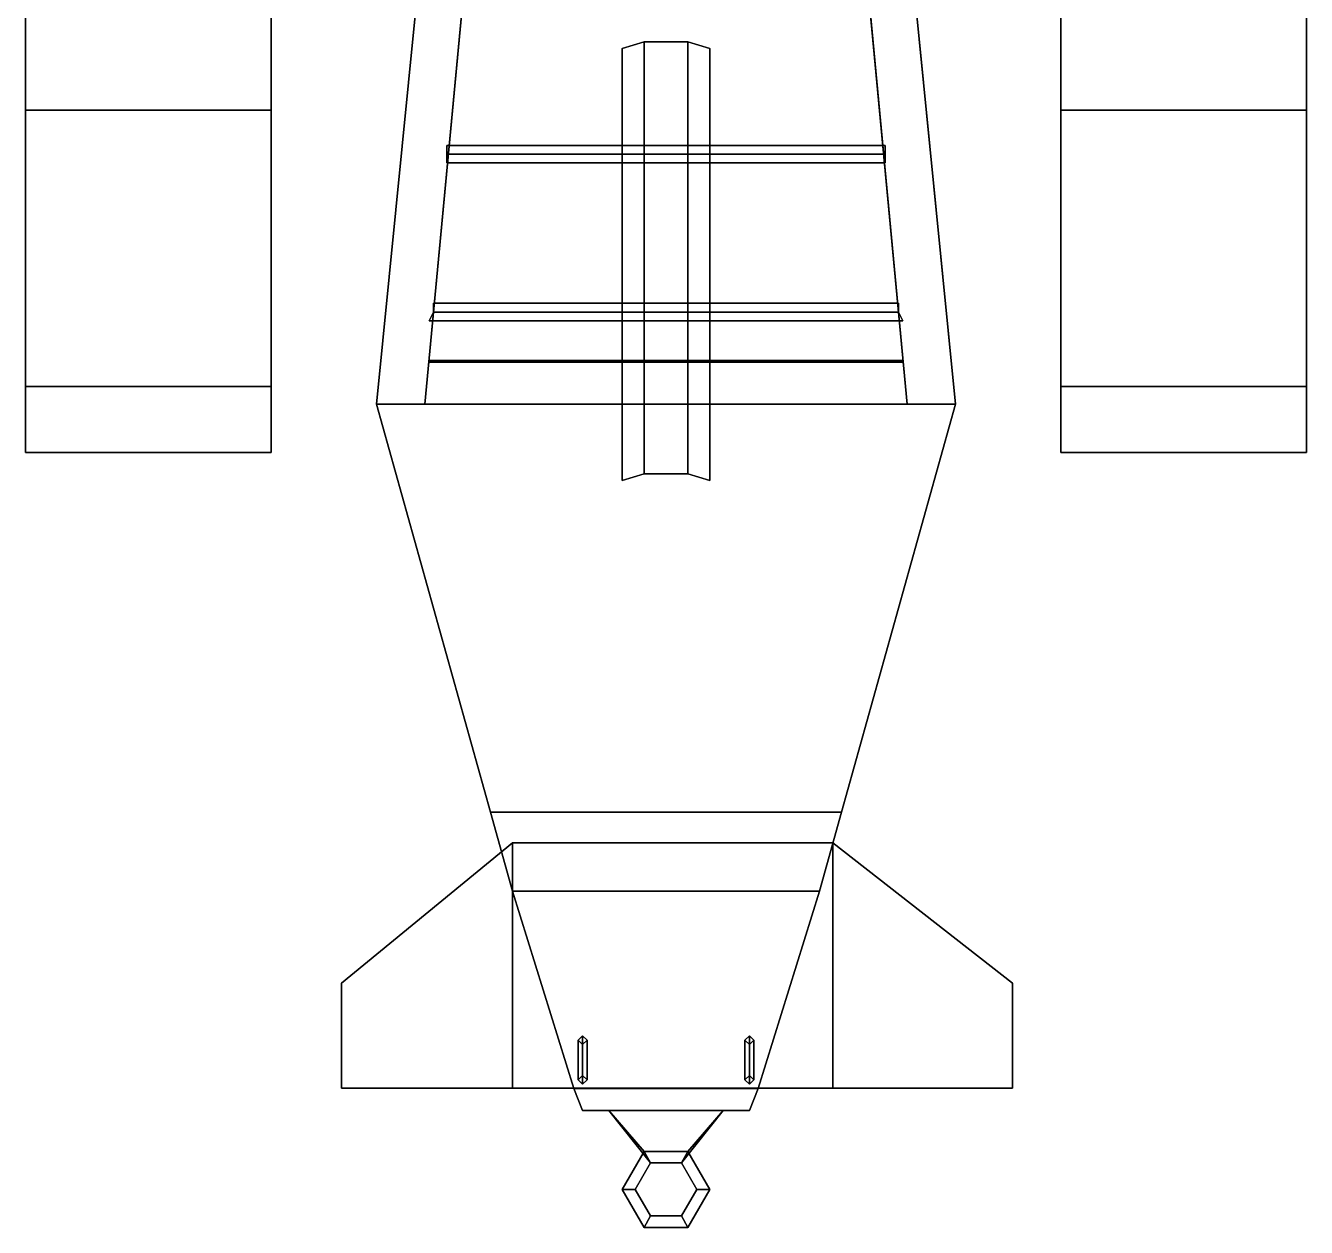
# Model space of a CAD drawing. Header units: millimetres. Extents: x -1.46 to 1.46, y -4.16 to 2.51.
# Drawn here: x -1.46 to 1.46, y -4.157 to -1.417 of the extents above; entities that cross this region are included whole.
import ezdxf

# ---------------------------------------------------------------- set-up
doc = ezdxf.new("R2010")
doc.units = ezdxf.units.MM
doc.layers.add('ramps', color=3, linetype='Continuous')
doc.layers.add('shovel', color=6, linetype='Continuous')

msp = doc.modelspace()

# ---------------------------------------------------------------- linework, layer by layer
for points in [[(-0.47, -0.37, 0.55), (-0.66, -2.28, 0.26), (-0.66, -2.28, 0.54), (-0.47, -0.37, 0.94)], [(-0.37, -0.37, 0.55), (-0.55, -2.28, 0.26), (-0.66, -2.28, 0.26), (-0.47, -0.37, 0.55)], [(-0.55, -2.28, 0.54), (-0.55, -2.28, 0.26), (-0.37, -0.37, 0.55), (-0.37, -0.37, 0.94)], [(0.37, -0.37, 0.55), (0.55, -2.28, 0.26), (0.55, -2.28, 0.54), (0.37, -0.37, 0.94)], [(0.47, -0.37, 0.55), (0.66, -2.28, 0.26), (0.55, -2.28, 0.26), (0.37, -0.37, 0.55)], [(0.66, -2.28, 0.54), (0.66, -2.28, 0.26), (0.47, -0.37, 0.55), (0.47, -0.37, 0.94)], [(-0.5107, -0.7792, 0.8543), (-0.66, -2.28, 0.54), (-0.55, -2.28, 0.54), (-0.4086, -0.7795, 0.8542)], [(0.409, -0.7839, 0.8533), (0.55, -2.28, 0.54), (0.66, -2.28, 0.54), (0.5111, -0.783, 0.8535)], [(-0.1, -1.4691, 0.7824), (-0.05, -1.454, 0.6971), (-0.05, -2.4389, 0.5235), (-0.1, -2.4539, 0.6088)], [(-0.05, -1.454, 0.6971), (-0.1, -1.4691, 0.7824), (-0.1, -2.4539, 0.6088), (-0.05, -2.4389, 0.5235)], [(-0.05, -1.454, 0.6971), (0.05, -1.454, 0.6971), (0.05, -2.4389, 0.5235), (-0.05, -2.4389, 0.5235)], [(0.05, -1.454, 0.6971), (-0.05, -1.454, 0.6971), (-0.05, -2.4389, 0.5235), (0.05, -2.4389, 0.5235)], [(0.05, -1.454, 0.6971), (0.1, -1.4691, 0.7824), (0.1, -2.4539, 0.6088), (0.05, -2.4389, 0.5235)], [(0.1, -1.4691, 0.7824), (0.05, -1.454, 0.6971), (0.05, -2.4389, 0.5235), (0.1, -2.4539, 0.6088)], [(0.5, -1.71, 0.65), (0.5, -1.69, 0.63), (-0.5, -1.69, 0.63), (-0.5, -1.71, 0.65)], [(0.5, -1.69, 0.63), (0.5, -1.71, 0.61), (-0.5, -1.71, 0.61), (-0.5, -1.69, 0.63)], [(0.5, -1.73, 0.63), (0.5, -1.71, 0.65), (-0.5, -1.71, 0.65), (-0.5, -1.73, 0.63)], [(0.5, -1.71, 0.61), (0.5, -1.73, 0.63), (-0.5, -1.73, 0.63), (-0.5, -1.71, 0.61)], [(0.54, -2.09, 0.56), (0.53, -2.07, 0.58), (-0.53, -2.07, 0.58), (-0.54, -2.09, 0.56)], [(0.53, -2.07, 0.54), (0.54, -2.09, 0.56), (-0.54, -2.09, 0.56), (-0.53, -2.07, 0.54)], [(0.53, -2.07, 0.58), (0.53, -2.05, 0.56), (-0.53, -2.05, 0.56), (-0.53, -2.07, 0.58)], [(0.53, -2.05, 0.56), (0.53, -2.07, 0.54), (-0.53, -2.07, 0.54), (-0.53, -2.05, 0.56)], [(-0.5406, -2.1808, 0.5608), (-0.55, -2.28, 0.54), (0.55, -2.28, 0.54), (0.5406, -2.1807, 0.5608)], [(0.541, -2.1843, 0.2745), (0.55, -2.28, 0.26), (-0.55, -2.28, 0.26), (-0.541, -2.1845, 0.2745)], [(0.5406, -2.1807, 0.5608), (0.541, -2.1843, 0.2745), (-0.541, -2.1845, 0.2745), (-0.5406, -2.1808, 0.5608)], [(0.66, -2.28, 0.26), (0.4, -3.21, 0.12), (-0.4, -3.21, 0.12), (-0.66, -2.28, 0.26)], [(-0.66, -2.28, 0.26), (-0.4, -3.21, 0.12), (-0.4, -3.21, 0.36), (-0.66, -2.28, 0.54)], [(-0.66, -2.28, 0.54), (-0.4, -3.21, 0.36), (0.4, -3.21, 0.36), (0.66, -2.28, 0.54)], [(0.4, -3.21, 0.36), (0.4, -3.21, 0.12), (0.66, -2.28, 0.26), (0.66, -2.28, 0.54)], [(-0.4, -3.21, 0.12), (-0.35, -3.39, 0.12), (-0.35, -3.39, 0.33), (-0.4, -3.21, 0.36)], [(0.4, -3.21, 0.12), (0.35, -3.39, 0.12), (-0.35, -3.39, 0.12), (-0.4, -3.21, 0.12)], [(-0.4, -3.21, 0.36), (-0.35, -3.39, 0.33), (0.35, -3.39, 0.33), (0.4, -3.21, 0.36)], [(0.35, -3.39, 0.33), (0.35, -3.39, 0.12), (0.4, -3.21, 0.12), (0.4, -3.21, 0.36)], [(-0.35, -3.39, 0.12), (-0.21, -3.84, 0.12), (-0.21, -3.84, 0.28), (-0.35, -3.39, 0.33)], [(0.35, -3.39, 0.12), (0.21, -3.84, 0.12), (-0.21, -3.84, 0.12), (-0.35, -3.39, 0.12)], [(-0.35, -3.39, 0.33), (-0.21, -3.84, 0.28), (0.21, -3.84, 0.28), (0.35, -3.39, 0.33)], [(0.21, -3.84, 0.28), (0.21, -3.84, 0.12), (0.35, -3.39, 0.12), (0.35, -3.39, 0.33)], [(-0.19, -3.72, 0.29), (-0.2, -3.73, 0.29), (-0.2, -3.73, 0.38), (-0.19, -3.72, 0.39)], [(-0.2, -3.82, 0.38), (-0.19, -3.83, 0.39), (-0.19, -3.72, 0.39), (-0.2, -3.73, 0.38)], [(-0.2, -3.73, 0.29), (-0.19, -3.74, 0.29), (-0.19, -3.74, 0.37), (-0.2, -3.73, 0.38)], [(-0.19, -3.81, 0.37), (-0.2, -3.82, 0.38), (-0.2, -3.73, 0.38), (-0.19, -3.74, 0.37)], [(-0.18, -3.73, 0.29), (-0.19, -3.72, 0.29), (-0.19, -3.72, 0.39), (-0.18, -3.73, 0.38)], [(-0.19, -3.83, 0.39), (-0.18, -3.82, 0.38), (-0.18, -3.73, 0.38), (-0.19, -3.72, 0.39)], [(-0.19, -3.74, 0.29), (-0.18, -3.73, 0.29), (-0.18, -3.73, 0.38), (-0.19, -3.74, 0.37)], [(-0.18, -3.82, 0.38), (-0.19, -3.81, 0.37), (-0.19, -3.74, 0.37), (-0.18, -3.73, 0.38)], [(0.18, -3.82, 0.38), (0.19, -3.83, 0.39), (0.19, -3.72, 0.39), (0.18, -3.73, 0.38)], [(0.19, -3.72, 0.29), (0.18, -3.73, 0.29), (0.18, -3.73, 0.38), (0.19, -3.72, 0.39)], [(0.19, -3.81, 0.37), (0.18, -3.82, 0.38), (0.18, -3.73, 0.38), (0.19, -3.74, 0.37)], [(0.18, -3.73, 0.29), (0.19, -3.74, 0.29), (0.19, -3.74, 0.37), (0.18, -3.73, 0.38)], [(0.19, -3.83, 0.39), (0.2, -3.82, 0.38), (0.2, -3.73, 0.38), (0.19, -3.72, 0.39)], [(0.2, -3.73, 0.29), (0.19, -3.72, 0.29), (0.19, -3.72, 0.39), (0.2, -3.73, 0.38)], [(0.2, -3.82, 0.38), (0.19, -3.81, 0.37), (0.19, -3.74, 0.37), (0.2, -3.73, 0.38)], [(0.19, -3.74, 0.29), (0.2, -3.73, 0.29), (0.2, -3.73, 0.38), (0.19, -3.74, 0.37)], [(-0.19, -3.81, 0.28), (-0.2, -3.82, 0.28), (-0.2, -3.82, 0.38), (-0.19, -3.81, 0.37)], [(-0.2, -3.82, 0.28), (-0.19, -3.83, 0.28), (-0.19, -3.83, 0.39), (-0.2, -3.82, 0.38)], [(-0.18, -3.82, 0.28), (-0.19, -3.81, 0.28), (-0.19, -3.81, 0.37), (-0.18, -3.82, 0.38)], [(-0.19, -3.83, 0.28), (-0.18, -3.82, 0.28), (-0.18, -3.82, 0.38), (-0.19, -3.83, 0.39)], [(0.19, -3.81, 0.28), (0.18, -3.82, 0.28), (0.18, -3.82, 0.38), (0.19, -3.81, 0.37)], [(0.18, -3.82, 0.28), (0.19, -3.83, 0.28), (0.19, -3.83, 0.39), (0.18, -3.82, 0.38)], [(0.2, -3.82, 0.28), (0.19, -3.81, 0.28), (0.19, -3.81, 0.37), (0.2, -3.82, 0.38)], [(0.19, -3.83, 0.28), (0.2, -3.82, 0.28), (0.2, -3.82, 0.38), (0.19, -3.83, 0.39)], [(-0.21, -3.84, 0.28), (-0.19, -3.89, 0.22), (0.19, -3.89, 0.22), (0.21, -3.84, 0.28)], [(-0.21, -3.84, 0.12), (-0.19, -3.89, 0.18), (-0.19, -3.89, 0.22), (-0.21, -3.84, 0.28)], [(0.21, -3.84, 0.12), (0.19, -3.89, 0.18), (-0.19, -3.89, 0.18), (-0.21, -3.84, 0.12)], [(0.19, -3.89, 0.22), (0.19, -3.89, 0.18), (0.21, -3.84, 0.12), (0.21, -3.84, 0.28)], [(-0.19, -3.89, 0.22), (-0.19, -3.89, 0.18), (0.19, -3.89, 0.18), (0.19, -3.89, 0.22)], [(0.13, -3.89, 0.18), (0.035, -4.0094, 0.2227), (-0.035, -4.0094, 0.2227), (-0.13, -3.89, 0.18)], [(-0.13, -3.89, 0.22), (-0.05, -3.9834, 0.24), (0.05, -3.9834, 0.24), (0.13, -3.89, 0.22)], [(-0.13, -3.89, 0.18), (-0.035, -4.0094, 0.2227), (-0.05, -3.9834, 0.24), (-0.13, -3.89, 0.22)], [(0.05, -3.9834, 0.24), (0.035, -4.0094, 0.2227), (0.13, -3.89, 0.18), (0.13, -3.89, 0.22)], [(-0.1, -4.07, 0.24), (-0.07, -4.07, 0.2573), (-0.035, -4.0094, 0.2573), (-0.05, -3.9834, 0.24)], [(-0.07, -4.07, 0.2227), (-0.1, -4.07, 0.24), (-0.05, -3.9834, 0.24), (-0.035, -4.0094, 0.2227)], [(-0.05, -3.9834, 0.24), (-0.035, -4.0094, 0.2573), (0.035, -4.0094, 0.2573), (0.05, -3.9834, 0.24)], [(-0.035, -4.0094, 0.2227), (-0.05, -3.9834, 0.24), (0.05, -3.9834, 0.24), (0.035, -4.0094, 0.2227)], [(0.05, -3.9834, 0.24), (0.035, -4.0094, 0.2573), (0.07, -4.07, 0.2573), (0.1, -4.07, 0.24)], [(0.035, -4.0094, 0.2227), (0.05, -3.9834, 0.24), (0.1, -4.07, 0.24), (0.07, -4.07, 0.2227)], [(-0.07, -4.07, 0.2573), (-0.07, -4.07, 0.2227), (-0.035, -4.0094, 0.2227), (-0.035, -4.0094, 0.2573)], [(-0.035, -4.0094, 0.2573), (-0.035, -4.0094, 0.2227), (0.035, -4.0094, 0.2227), (0.035, -4.0094, 0.2573)], [(0.035, -4.0094, 0.2573), (0.035, -4.0094, 0.2227), (0.07, -4.07, 0.2227), (0.07, -4.07, 0.2573)], [(-0.05, -4.1566, 0.24), (-0.035, -4.1306, 0.2573), (-0.07, -4.07, 0.2573), (-0.1, -4.07, 0.24)], [(-0.035, -4.1306, 0.2227), (-0.05, -4.1566, 0.24), (-0.1, -4.07, 0.24), (-0.07, -4.07, 0.2227)], [(-0.035, -4.1306, 0.2573), (-0.035, -4.1306, 0.2227), (-0.07, -4.07, 0.2227), (-0.07, -4.07, 0.2573)], [(0.1, -4.07, 0.24), (0.07, -4.07, 0.2573), (0.035, -4.1306, 0.2573), (0.05, -4.1566, 0.24)], [(0.07, -4.07, 0.2573), (0.07, -4.07, 0.2227), (0.035, -4.1306, 0.2227), (0.035, -4.1306, 0.2573)], [(0.07, -4.07, 0.2227), (0.1, -4.07, 0.24), (0.05, -4.1566, 0.24), (0.035, -4.1306, 0.2227)], [(0.05, -4.1566, 0.24), (0.035, -4.1306, 0.2573), (-0.035, -4.1306, 0.2573), (-0.05, -4.1566, 0.24)], [(0.035, -4.1306, 0.2227), (0.05, -4.1566, 0.24), (-0.05, -4.1566, 0.24), (-0.035, -4.1306, 0.2227)], [(0.035, -4.1306, 0.2573), (0.035, -4.1306, 0.2227), (-0.035, -4.1306, 0.2227), (-0.035, -4.1306, 0.2573)]]:
    msp.add_3dface(points)
at = {"layer": 'ramps'}
for points in [[(-0.9, -1.61, 0.3), (-0.9, -0.85), (-1.46, -0.85), (-1.46, -1.61, 0.3)], [(-1.46, -0.85), (-1.46, -1.61), (-1.46, -1.61, 0.3)], [(-0.9, -0.85), (-0.9, -2.39), (-1.46, -2.39), (-1.46, -0.85)], [(-0.9, -1.61, 0.3), (-0.9, -1.61), (-0.9, -0.85), (-0.9, -1.61, 0.3)], [(0.9, -0.85), (0.9, -1.61), (0.9, -1.61, 0.3)], [(1.46, -1.61, 0.3), (1.46, -0.85), (0.9, -0.85), (0.9, -1.61, 0.3)], [(1.46, -0.85), (1.46, -2.39), (0.9, -2.39), (0.9, -0.85)], [(1.46, -1.61, 0.3), (1.46, -1.61), (1.46, -0.85), (1.46, -1.61, 0.3)], [(-1.46, -1.61, 0.3), (-1.46, -1.61, 0.3), (-0.9, -1.61, 0.3)], [(-1.46, -1.61), (-1.46, -2.24), (-1.46, -2.24, 0.83), (-1.46, -1.61, 0.3)], [(-1.46, -1.61, 0.3), (-1.46, -2.24, 0.83), (-0.9, -2.24, 0.83), (-0.9, -1.61, 0.3)], [(-0.9, -2.24, 0.83), (-0.9, -2.24), (-0.9, -1.61), (-0.9, -1.61, 0.3)], [(0.9, -1.61, 0.3), (0.9, -1.61, 0.3), (1.46, -1.61, 0.3)], [(0.9, -1.61), (0.9, -2.24), (0.9, -2.24, 0.83), (0.9, -1.61, 0.3)], [(0.9, -1.61, 0.3), (0.9, -2.24, 0.83), (1.46, -2.24, 0.83), (1.46, -1.61, 0.3)], [(1.46, -2.24, 0.83), (1.46, -2.24), (1.46, -1.61), (1.46, -1.61, 0.3)], [(-1.46, -2.24), (-1.46, -2.39), (-1.46, -2.39, 0.83), (-1.46, -2.24, 0.83)], [(-1.46, -2.24, 0.83), (-1.46, -2.39, 0.83), (-0.9, -2.39, 0.83), (-0.9, -2.24, 0.83)], [(-0.9, -2.39, 0.83), (-0.9, -2.39), (-0.9, -2.24), (-0.9, -2.24, 0.83)], [(0.9, -2.24), (0.9, -2.39), (0.9, -2.39, 0.83), (0.9, -2.24, 0.83)], [(0.9, -2.24, 0.83), (0.9, -2.39, 0.83), (1.46, -2.39, 0.83), (1.46, -2.24, 0.83)], [(1.46, -2.39, 0.83), (1.46, -2.39), (1.46, -2.24), (1.46, -2.24, 0.83)], [(-1.46, -2.39, 0.83), (-1.46, -2.39), (-0.9, -2.39), (-0.9, -2.39, 0.83)], [(0.9, -2.39, 0.83), (0.9, -2.39), (1.46, -2.39), (1.46, -2.39, 0.83)]]:
    msp.add_3dface(points, dxfattribs=at)
at = {"layer": 'shovel'}
for points in [[(-0.35, -3.28, 0.12), (-0.74, -3.6, 0.12), (-0.74, -3.8389, 0.12), (-0.35, -3.8389, 0.12)], [(-0.74, -3.6, 0.12), (-0.35, -3.28, 0.12), (-0.35, -3.8389, 0.12), (-0.74, -3.8389, 0.12)], [(-0.35, -3.28, 0.12), (0.38, -3.28, 0.12), (0.38, -3.8389, 0.12), (-0.35, -3.8389, 0.12)], [(0.38, -3.28, 0.12), (-0.35, -3.28, 0.12), (-0.35, -3.8389, 0.12), (0.38, -3.8389, 0.12)], [(0.79, -3.6, 0.12), (0.38, -3.28, 0.12), (0.38, -3.8389, 0.12), (0.79, -3.8389, 0.12)], [(0.38, -3.28, 0.12), (0.79, -3.6, 0.12), (0.79, -3.8389, 0.12), (0.38, -3.8389, 0.12)]]:
    msp.add_3dface(points, dxfattribs=at)

doc.saveas('drawing.dxf')
